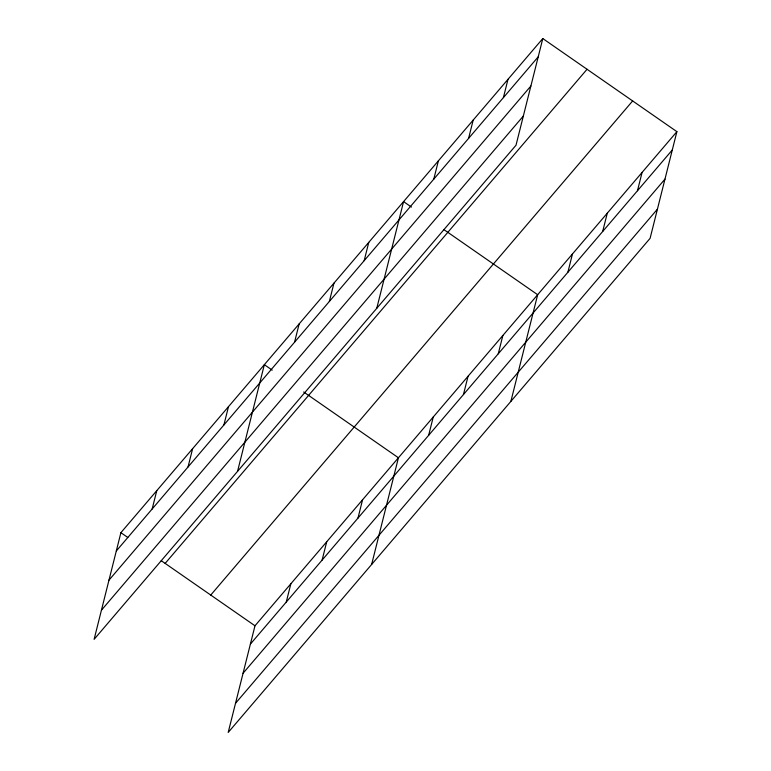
<?xml version="1.0" encoding="UTF-8"?>
<svg xmlns="http://www.w3.org/2000/svg" width="771" height="771" viewBox="0 0 771 771"><rect width="100%" height="100%" fill="white"/><g stroke="black" fill="none" stroke-linecap="round" stroke-linejoin="round"><path stroke-width="1.16" d="M542.803 38.55L120.902 532.674L94.11 639.342L516.011 145.218L542.803 38.55L676.89 131.658L650.098 238.326L228.197 732.45L254.989 625.782L676.89 131.658M152.166 508.985L156.764 490.674M188.028 466.985L192.625 448.674M223.889 424.985L228.486 406.674M237.555 471.341L264.347 364.673L272.211 370.138M294.551 342.218L299.158 323.907M329.362 301.451L333.959 283.14M364.172 260.694L368.769 242.373M286.253 602.093L290.85 583.782M376.778 308.275L403.57 201.607L411.444 207.071M322.114 560.093L326.711 541.782M433.784 179.161L438.381 160.85M357.975 518.093L362.572 499.781M468.585 138.394L473.192 120.083M371.641 564.449L398.434 457.781L303.678 391.986M503.396 97.628L507.993 79.317M428.647 435.326L433.244 417.015M463.448 394.569L468.055 376.248M498.259 353.802L502.856 335.481M510.874 401.383L537.666 294.724L443.894 229.604M567.87 272.269L572.467 253.958M602.671 231.502L607.278 213.191M637.482 190.736L642.079 172.425M116.305 550.986L538.197 56.861M108.981 580.149L530.872 86.024M101.435 610.189L523.326 116.064M165.158 563.399L587.049 69.274M210.743 595.058L632.644 100.934M250.392 644.093L672.293 149.969M243.067 673.256L664.968 179.132M235.521 703.297L657.422 209.172M120.902 532.674L127.784 537.454M161.216 560.671L254.989 625.782"/></g></svg>
